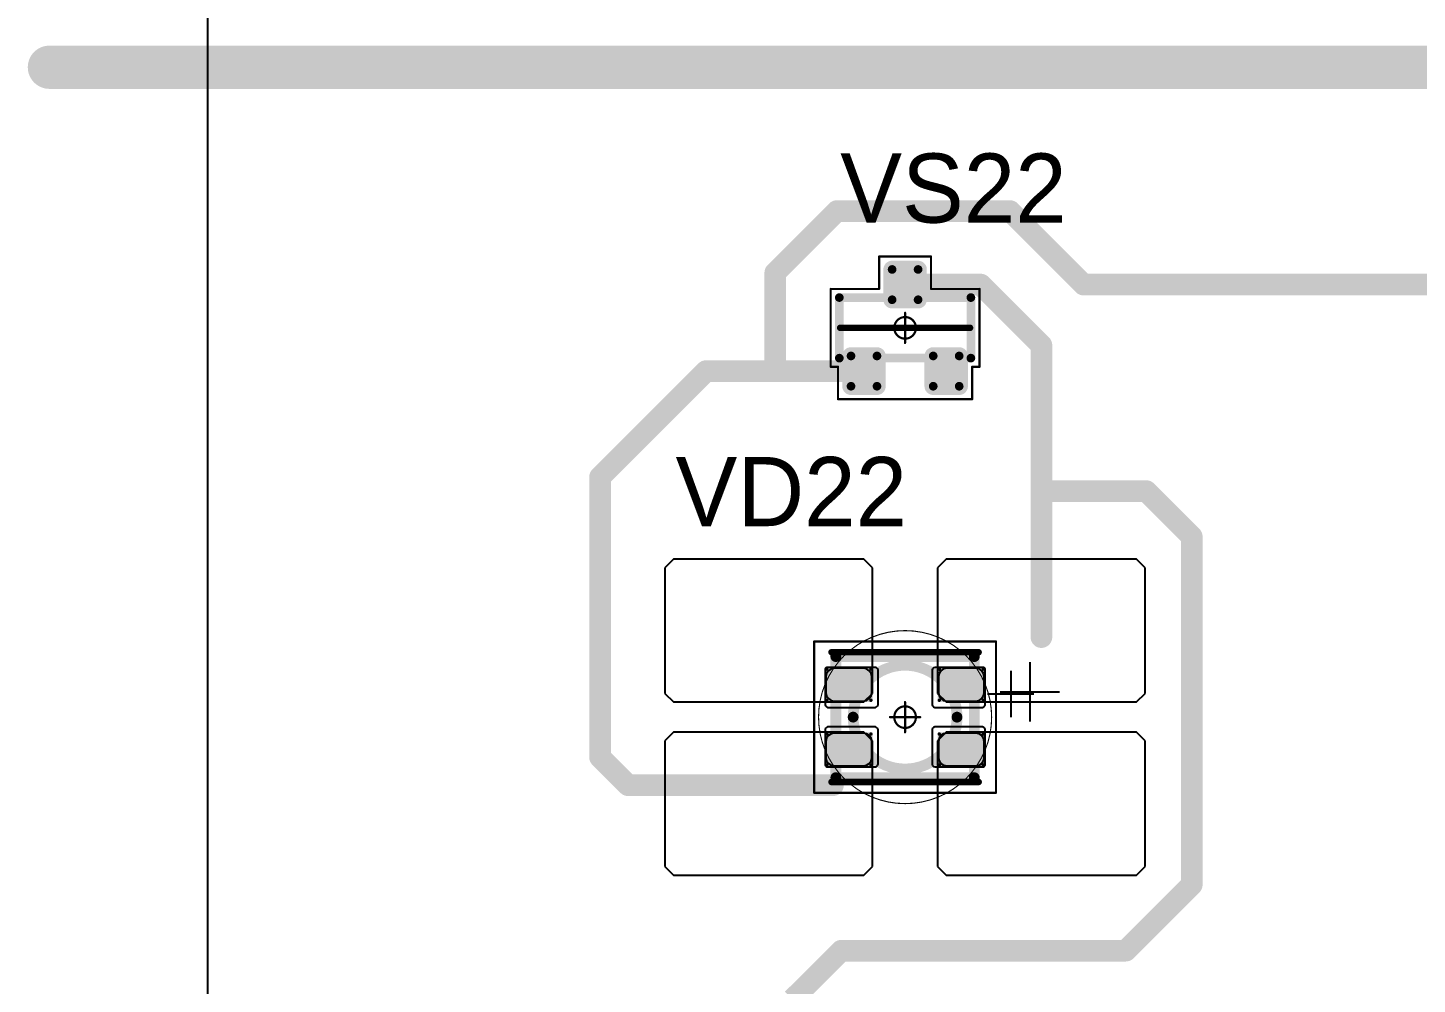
# Model space of a CAD drawing. Header units: millimetres. Extents: x 0 to 400, y 0 to 514.
# Drawn here: x 79.73 to 111.84, y 346.33 to 368.44 of the extents above; entities that cross this region are included whole.
import ezdxf

# ---------------------------------------------------------------- set-up
doc = ezdxf.new("R2010")
doc.units = ezdxf.units.MM
for name, color, linetype in [('Mechanical13', 56, 'Continuous'), ('Mechanical15', 56, 'Continuous'), ('Mechanical2', 216, 'Continuous'), ('TopLayer', 1, 'Continuous'), ('TopOverlay', 2, 'Continuous'), ('TopPaste', 8, 'Continuous'), ('TopSolder', 216, 'Continuous')]:
    doc.layers.add(name, color=color, linetype=linetype)

# ---------------------------------------------------------------- blocks, each defined once
blk = doc.blocks.new('SOT23_160')
at = {"layer": 'Mechanical13', "const_width": 0.2}
for points in [[(-0.7, 1.52), (0.7, 1.52)], [(-0.7, 1.52), (-0.7, -1.52)], [(0.7, 1.52), (0.7, -1.52)], [(-0.7, -1.52), (0.7, -1.52)]]:
    blk.add_lwpolyline(points, dxfattribs=at)
at = {"layer": 'Mechanical13', "const_width": 0.1}
for points in [[(-0.75, 1.52, 1), (-0.65, 1.52, 1)], [(-0.75, 1.52, 1), (-0.65, 1.52, 1)], [(0.65, 1.52, 1), (0.75, 1.52, 1)], [(0.65, 1.52, 1), (0.75, 1.52, 1)], [(-0.75, -1.52, 1), (-0.65, -1.52, 1)], [(-0.75, -1.52, 1), (-0.65, -1.52, 1)], [(0.65, -1.52, 1), (0.75, -1.52, 1)], [(0.65, -1.52, 1), (0.75, -1.52, 1)]]:
    blk.add_lwpolyline(points, format="xyb", close=True, dxfattribs=at)
at = {"layer": 'Mechanical15', "const_width": 0.05}
for points in [[(-0.9, 1.72), (-0.9, 1.55)], [(-0.9, 1.72), (0.9, 1.72)], [(0.9, 1.72), (0.9, 0.6)], [(-1.65, 1.55), (-1.65, -1.55)], [(-1.65, 1.55), (-0.9, 1.55)], [(0, 0.35), (0, -0.35)], [(0.9, 0.6), (1.65, 0.6)], [(1.65, 0.6), (1.65, -0.6)], [(-0.35, 0), (0.35, 0)], [(0.9, -0.6), (1.65, -0.6)], [(0.9, -0.6), (0.9, -1.72)], [(-1.65, -1.55), (-0.9, -1.55)], [(-0.9, -1.55), (-0.9, -1.72)], [(-0.9, -1.72), (0.9, -1.72)]]:
    blk.add_lwpolyline(points, dxfattribs=at)
at = {"layer": 'Mechanical15'}
for points, const_width in [([(-0.913, 1.72, 1), (-0.888, 1.72, 1)], 0.025), ([(-0.913, 1.72, 1), (-0.888, 1.72, 1)], 0.025), ([(0.888, 1.72, 1), (0.913, 1.72, 1)], 0.025), ([(0.888, 1.72, 1), (0.913, 1.72, 1)], 0.025), ([(-1.662, 1.55, 1), (-1.637, 1.55, 1)], 0.025), ([(-1.662, 1.55, 1), (-1.637, 1.55, 1)], 0.025), ([(-0.913, 1.55, 1), (-0.888, 1.55, 1)], 0.025), ([(-0.913, 1.55, 1), (-0.888, 1.55, 1)], 0.025), ([(-0.012, 0.35, 1), (0.012, 0.35, 1)], 0.025), ([(0.888, 0.6, 1), (0.913, 0.6, 1)], 0.025), ([(0.888, 0.6, 1), (0.913, 0.6, 1)], 0.025), ([(1.637, 0.6, 1), (1.662, 0.6, 1)], 0.025), ([(1.637, 0.6, 1), (1.662, 0.6, 1)], 0.025), ([(-0.362, 0, 1), (-0.337, 0, 1)], 0.025), ([(0.25, 0, 1), (-0.25, 0, 1)], 0.05), ([(-0.262, 0, 1), (-0.238, 0, 1)], 0.025), ([(0.238, 0, 1), (0.262, 0, 1)], 0.025), ([(0.337, 0, 1), (0.362, 0, 1)], 0.025), ([(-0.012, -0.35, 1), (0.012, -0.35, 1)], 0.025), ([(0.888, -0.6, 1), (0.913, -0.6, 1)], 0.025), ([(0.888, -0.6, 1), (0.913, -0.6, 1)], 0.025), ([(1.637, -0.6, 1), (1.662, -0.6, 1)], 0.025), ([(1.637, -0.6, 1), (1.662, -0.6, 1)], 0.025), ([(-1.662, -1.55, 1), (-1.637, -1.55, 1)], 0.025), ([(-1.662, -1.55, 1), (-1.637, -1.55, 1)], 0.025), ([(-0.913, -1.55, 1), (-0.888, -1.55, 1)], 0.025), ([(-0.913, -1.55, 1), (-0.888, -1.55, 1)], 0.025), ([(-0.913, -1.72, 1), (-0.888, -1.72, 1)], 0.025), ([(-0.913, -1.72, 1), (-0.888, -1.72, 1)], 0.025), ([(0.888, -1.72, 1), (0.913, -1.72, 1)], 0.025), ([(0.888, -1.72, 1), (0.913, -1.72, 1)], 0.025)]:
    blk.add_lwpolyline(points, format="xyb", close=True, dxfattribs=dict(at, const_width=const_width))
at = {"layer": 'TopLayer', "const_width": 0.1}
for points in [[(-1.4, 1.25, 1), (-1.3, 1.25, 1)], [(-0.7, 1.25, 1), (-0.6, 1.25, 1)], [(-1.4, 0.65, 1), (-1.3, 0.65, 1)], [(-0.7, 0.65, 1), (-0.6, 0.65, 1)], [(0.6, 0.3, 1), (0.7, 0.3, 1)], [(1.3, 0.3, 1), (1.4, 0.3, 1)], [(0.6, -0.3, 1), (0.7, -0.3, 1)], [(1.3, -0.3, 1), (1.4, -0.3, 1)], [(-1.4, -0.65, 1), (-1.3, -0.65, 1)], [(-0.7, -0.65, 1), (-0.6, -0.65, 1)], [(-1.4, -1.25, 1), (-1.3, -1.25, 1)], [(-0.7, -1.25, 1), (-0.6, -1.25, 1)]]:
    blk.add_lwpolyline(points, format="xyb", close=True, dxfattribs=at)
at = {"layer": 'TopLayer'}
for points in [[(-1.35, 1.35), (-1.35, 0.55), (-0.65, 1.35), (-0.65, 0.55)], [(-1.45, 1.25), (-1.45, 0.65), (-0.55, 1.25), (-0.55, 0.65)], [(0.65, 0.4), (0.65, -0.4), (1.35, 0.4), (1.35, -0.4)], [(0.55, 0.3), (0.55, -0.3), (1.45, 0.3), (1.45, -0.3)], [(-1.35, -0.55), (-1.35, -1.35), (-0.65, -0.55), (-0.65, -1.35)], [(-1.45, -0.65), (-1.45, -1.25), (-0.55, -0.65), (-0.55, -1.25)]]:
    blk.add_solid(points, dxfattribs=at)
at = {"layer": 'TopOverlay', "const_width": 0.15}
blk.add_lwpolyline([(0, 1.5), (0, -1.5)], dxfattribs=at)
at = {"layer": 'TopOverlay', "const_width": 0.075}
for points in [[(-0.038, 1.5, 1), (0.038, 1.5, 1)], [(-0.038, -1.5, 1), (0.038, -1.5, 1)]]:
    blk.add_lwpolyline(points, format="xyb", close=True, dxfattribs=at)
at = {"layer": 'TopPaste', "const_width": 0.075}
for points in [[(-1.387, 1.25, 1), (-1.313, 1.25, 1)], [(-0.687, 1.25, 1), (-0.613, 1.25, 1)], [(-1.387, 0.65, 1), (-1.313, 0.65, 1)], [(-0.687, 0.65, 1), (-0.613, 0.65, 1)], [(0.613, 0.3, 1), (0.687, 0.3, 1)], [(1.313, 0.3, 1), (1.387, 0.3, 1)], [(0.613, -0.3, 1), (0.687, -0.3, 1)], [(1.313, -0.3, 1), (1.387, -0.3, 1)], [(-1.387, -0.65, 1), (-1.313, -0.65, 1)], [(-0.687, -0.65, 1), (-0.613, -0.65, 1)], [(-1.387, -1.25, 1), (-1.313, -1.25, 1)], [(-0.687, -1.25, 1), (-0.613, -1.25, 1)]]:
    blk.add_lwpolyline(points, format="xyb", close=True, dxfattribs=at)
at = {"layer": 'TopPaste'}
for points in [[(-1.35, 1.325), (-1.35, 0.575), (-0.65, 1.325), (-0.65, 0.575)], [(-1.425, 1.25), (-1.425, 0.65), (-0.575, 1.25), (-0.575, 0.65)], [(0.65, 0.375), (0.65, -0.375), (1.35, 0.375), (1.35, -0.375)], [(0.575, 0.3), (0.575, -0.3), (1.425, 0.3), (1.425, -0.3)], [(-1.35, -0.575), (-1.35, -1.325), (-0.65, -0.575), (-0.65, -1.325)], [(-1.425, -0.65), (-1.425, -1.25), (-0.575, -0.65), (-0.575, -1.25)]]:
    blk.add_solid(points, dxfattribs=at)
at = {"layer": 'TopSolder', "const_width": 0.202}
for points in [[(-1.451, 1.25, 1), (-1.249, 1.25, 1)], [(-0.751, 1.25, 1), (-0.549, 1.25, 1)], [(-1.451, 0.65, 1), (-1.249, 0.65, 1)], [(-0.751, 0.65, 1), (-0.549, 0.65, 1)], [(0.549, 0.3, 1), (0.751, 0.3, 1)], [(1.249, 0.3, 1), (1.451, 0.3, 1)], [(0.549, -0.3, 1), (0.751, -0.3, 1)], [(1.249, -0.3, 1), (1.451, -0.3, 1)], [(-1.451, -0.65, 1), (-1.249, -0.65, 1)], [(-0.751, -0.65, 1), (-0.549, -0.65, 1)], [(-1.451, -1.25, 1), (-1.249, -1.25, 1)], [(-0.751, -1.25, 1), (-0.549, -1.25, 1)]]:
    blk.add_lwpolyline(points, format="xyb", close=True, dxfattribs=at)
at = {"layer": 'TopSolder'}
for points in [[(-1.35, 1.452), (-1.35, 0.448), (-0.65, 1.452), (-0.65, 0.448)], [(-1.552, 1.25), (-1.552, 0.65), (-0.448, 1.25), (-0.448, 0.65)], [(0.65, 0.502), (0.65, -0.502), (1.35, 0.502), (1.35, -0.502)], [(0.448, 0.3), (0.448, -0.3), (1.552, 0.3), (1.552, -0.3)], [(-1.35, -0.448), (-1.35, -1.452), (-0.65, -0.448), (-0.65, -1.452)], [(-1.552, -0.65), (-1.552, -1.25), (-0.448, -0.65), (-0.448, -1.25)]]:
    blk.add_solid(points, dxfattribs=at)
blk = doc.blocks.new('E65F_333')
at = {"layer": 'Mechanical13'}
for p, q in [((2.441, 1.071), (2.441, 0)), ((1.905, 0.536), (2.976, 0.536))]:
    blk.add_line(p, q, dxfattribs=at)
at = {"layer": 'Mechanical13', "const_width": 0.25}
for points in [[(-1.6, -1.4), (-1.6, 1.4)], [(-1.6, 1.4), (1.6, 1.4)], [(1.6, -1.4), (1.6, 1.4)], [(-1.6, -1.4), (1.6, -1.4)]]:
    blk.add_lwpolyline(points, dxfattribs=at)
at = {"layer": 'Mechanical13'}
for points, const_width in [([(-1.663, 1.4, 1), (-1.538, 1.4, 1)], 0.125), ([(-1.663, 1.4, 1), (-1.538, 1.4, 1)], 0.125), ([(1.2, 0, 1), (-1.2, 0, 1)], 0.25), ([(1.537, 1.4, 1), (1.662, 1.4, 1)], 0.125), ([(1.537, 1.4, 1), (1.662, 1.4, 1)], 0.125), ([(-1.263, 0, 1), (-1.138, 0, 1)], 0.125), ([(1.137, 0, 1), (1.262, 0, 1)], 0.125), ([(-1.663, -1.4, 1), (-1.538, -1.4, 1)], 0.125), ([(-1.663, -1.4, 1), (-1.538, -1.4, 1)], 0.125), ([(1.537, -1.4, 1), (1.662, -1.4, 1)], 0.125), ([(1.537, -1.4, 1), (1.662, -1.4, 1)], 0.125)]:
    blk.add_lwpolyline(points, format="xyb", close=True, dxfattribs=dict(at, const_width=const_width))
at = {"layer": 'Mechanical15', "const_width": 0.05}
for points in [[(-2.1, 1.75), (2.1, 1.75)], [(-2.1, -1.75), (-2.1, 1.75)], [(2.1, -1.75), (2.1, 1.75)], [(0, -0.35), (0, 0.35)], [(0, -0.35), (0, 0.35)], [(-0.35, 0), (0.35, 0)], [(-0.35, 0), (0.35, 0)], [(-2.1, -1.75), (2.1, -1.75)]]:
    blk.add_lwpolyline(points, dxfattribs=at)
at = {"layer": 'Mechanical15'}
for points, const_width in [([(-2.113, 1.75, 1), (-2.088, 1.75, 1)], 0.025), ([(-2.113, 1.75, 1), (-2.088, 1.75, 1)], 0.025), ([(2.087, 1.75, 1), (2.112, 1.75, 1)], 0.025), ([(2.087, 1.75, 1), (2.112, 1.75, 1)], 0.025), ([(-0.013, 0.35, 1), (0.012, 0.35, 1)], 0.025), ([(-0.013, 0.35, 1), (0.012, 0.35, 1)], 0.025), ([(-0.363, 0, 1), (-0.338, 0, 1)], 0.025), ([(-0.363, 0, 1), (-0.338, 0, 1)], 0.025), ([(0.25, 0, 1), (-0.25, 0, 1)], 0.05), ([(0.25, 0, 1), (-0.25, 0, 1)], 0.05), ([(-0.263, 0, 1), (-0.238, 0, 1)], 0.025), ([(-0.263, 0, 1), (-0.238, 0, 1)], 0.025), ([(0.237, 0, 1), (0.262, 0, 1)], 0.025), ([(0.237, 0, 1), (0.262, 0, 1)], 0.025), ([(0.337, 0, 1), (0.362, 0, 1)], 0.025), ([(0.337, 0, 1), (0.362, 0, 1)], 0.025), ([(-0.013, -0.35, 1), (0.012, -0.35, 1)], 0.025), ([(-0.013, -0.35, 1), (0.012, -0.35, 1)], 0.025), ([(-2.113, -1.75, 1), (-2.088, -1.75, 1)], 0.025), ([(-2.113, -1.75, 1), (-2.088, -1.75, 1)], 0.025), ([(2.087, -1.75, 1), (2.112, -1.75, 1)], 0.025), ([(2.087, -1.75, 1), (2.112, -1.75, 1)], 0.025)]:
    blk.add_lwpolyline(points, format="xyb", close=True, dxfattribs=dict(at, const_width=const_width))
at = {"layer": 'TopLayer'}
for p, q in [((-5.35, 3.65), (-5.55, 3.45)), ((-0.95, 3.65), (-5.35, 3.65)), ((-5.35, 3.65), (-5.35, 3.65)), ((-0.75, 3.45), (-0.95, 3.65)), ((0.95, 3.65), (0.75, 3.45)), ((5.35, 3.65), (0.95, 3.65)), ((0.95, 3.65), (0.95, 3.65)), ((5.55, 3.45), (5.35, 3.65)), ((-5.55, 3.45), (-5.55, 3.45)), ((-5.55, 3.45), (-5.55, 0.55)), ((-0.75, 0.55), (-0.75, 3.45)), ((0.75, 3.45), (0.75, 3.45)), ((0.75, 3.45), (0.75, 0.55)), ((5.55, 0.55), (5.55, 3.45)), ((-5.55, 0.55), (-5.35, 0.35)), ((-5.35, 0.35), (-0.95, 0.35)), ((-0.95, 0.35), (-0.75, 0.55)), ((0.75, 0.55), (0.95, 0.35)), ((0.95, 0.35), (5.35, 0.35)), ((5.35, 0.35), (5.55, 0.55)), ((-5.35, -0.35), (-5.55, -0.55)), ((-5.55, -0.55), (-5.55, -0.55)), ((-5.55, -0.55), (-5.55, -3.45)), ((-0.95, -0.35), (-5.35, -0.35)), ((-5.35, -0.35), (-5.35, -0.35)), ((-0.75, -0.55), (-0.95, -0.35)), ((-0.75, -3.45), (-0.75, -0.55)), ((0.95, -0.35), (0.75, -0.55)), ((0.75, -0.55), (0.75, -0.55)), ((0.75, -0.55), (0.75, -3.45)), ((5.35, -0.35), (0.95, -0.35)), ((0.95, -0.35), (0.95, -0.35)), ((5.55, -0.55), (5.35, -0.35)), ((5.55, -3.45), (5.55, -0.55)), ((-5.55, -3.45), (-5.35, -3.65)), ((-0.95, -3.65), (-0.75, -3.45)), ((0.75, -3.45), (0.95, -3.65)), ((5.35, -3.65), (5.55, -3.45)), ((-5.35, -3.65), (-0.95, -3.65)), ((0.95, -3.65), (5.35, -3.65))]:
    blk.add_line(p, q, dxfattribs=at)
at = {"layer": 'TopLayer', "const_width": 0.04}
for points in [[(-1.83, 1.11, 1), (-1.79, 1.11, 1)], [(-0.81, 1.11, 1), (-0.77, 1.11, 1)], [(0.77, 1.11, 1), (0.81, 1.11, 1)], [(1.79, 1.11, 1), (1.83, 1.11, 1)], [(-1.83, 0.39, 1), (-1.79, 0.39, 1)], [(-0.81, 0.39, 1), (-0.77, 0.39, 1)], [(0.77, 0.39, 1), (0.81, 0.39, 1)], [(1.79, 0.39, 1), (1.83, 0.39, 1)], [(-1.83, -0.39, 1), (-1.79, -0.39, 1)], [(-0.81, -0.39, 1), (-0.77, -0.39, 1)], [(0.77, -0.39, 1), (0.81, -0.39, 1)], [(1.79, -0.39, 1), (1.83, -0.39, 1)], [(-1.83, -1.11, 1), (-1.79, -1.11, 1)], [(-0.81, -1.11, 1), (-0.77, -1.11, 1)], [(0.77, -1.11, 1), (0.81, -1.11, 1)], [(1.79, -1.11, 1), (1.83, -1.11, 1)]]:
    blk.add_lwpolyline(points, format="xyb", close=True, dxfattribs=at)
at = {"layer": 'TopLayer'}
for points in [[(-1.85, 1.11), (-1.85, 0.39), (-0.75, 1.11), (-0.75, 0.39)], [(-1.81, 1.15), (-1.81, 0.35), (-0.79, 1.15), (-0.79, 0.35)], [(0.75, 1.11), (0.75, 0.39), (1.85, 1.11), (1.85, 0.39)], [(0.79, 1.15), (0.79, 0.35), (1.81, 1.15), (1.81, 0.35)], [(-1.85, -0.39), (-1.85, -1.11), (-0.75, -0.39), (-0.75, -1.11)], [(-1.81, -0.35), (-1.81, -1.15), (-0.79, -0.35), (-0.79, -1.15)], [(0.75, -0.39), (0.75, -1.11), (1.85, -0.39), (1.85, -1.11)], [(0.79, -0.35), (0.79, -1.15), (1.81, -0.35), (1.81, -1.15)]]:
    blk.add_solid(points, dxfattribs=at)
at = {"layer": 'TopOverlay'}
for p, q in [((2.886, 1.271), (2.886, -0.1)), ((2.2, 0.586), (3.571, 0.586))]:
    blk.add_line(p, q, dxfattribs=at)
at = {"layer": 'TopOverlay', "const_width": 0.15}
for points in [[(-1.7, 1.5), (1.7, 1.5)], [(-1.7, -1.5), (1.7, -1.5)]]:
    blk.add_lwpolyline(points, dxfattribs=at)
at = {"layer": 'TopOverlay', "const_width": 0.075}
for points in [[(-1.738, 1.5, 1), (-1.663, 1.5, 1)], [(1.662, 1.5, 1), (1.737, 1.5, 1)], [(-1.738, -1.5, 1), (-1.663, -1.5, 1)], [(1.662, -1.5, 1), (1.737, -1.5, 1)]]:
    blk.add_lwpolyline(points, format="xyb", close=True, dxfattribs=at)
at = {"layer": 'TopPaste'}
for p, q in [((-1.814, 1.011), (-1.829, 0.938)), ((-1.773, 1.073), (-1.814, 1.011)), ((-1.711, 1.114), (-1.773, 1.073)), ((-1.638, 1.129), (-1.711, 1.114)), ((-0.963, 1.129), (-1.638, 1.129)), ((-0.889, 1.114), (-0.963, 1.129)), ((-0.827, 1.073), (-0.889, 1.114)), ((-0.786, 1.011), (-0.827, 1.073)), ((-0.771, 0.938), (-0.786, 1.011)), ((0.786, 1.011), (0.771, 0.938)), ((0.827, 1.073), (0.786, 1.011)), ((0.889, 1.114), (0.827, 1.073)), ((0.962, 1.129), (0.889, 1.114)), ((1.637, 1.129), (0.962, 1.129)), ((1.711, 1.114), (1.637, 1.129)), ((1.773, 1.073), (1.711, 1.114)), ((1.814, 1.011), (1.773, 1.073)), ((1.829, 0.938), (1.814, 1.011)), ((-1.829, 0.938), (-1.829, 0.563)), ((-0.771, 0.563), (-0.771, 0.938)), ((0.771, 0.938), (0.771, 0.563)), ((1.829, 0.563), (1.829, 0.938)), ((-1.829, 0.563), (-1.814, 0.489)), ((-1.814, 0.489), (-1.773, 0.427)), ((-1.773, 0.427), (-1.711, 0.386)), ((-1.711, 0.386), (-1.638, 0.371)), ((-1.638, 0.371), (-0.963, 0.371)), ((-0.963, 0.371), (-0.889, 0.386)), ((-0.889, 0.386), (-0.827, 0.427)), ((-0.827, 0.427), (-0.786, 0.489)), ((-0.786, 0.489), (-0.771, 0.563)), ((0.771, 0.563), (0.786, 0.489)), ((0.786, 0.489), (0.827, 0.427)), ((0.827, 0.427), (0.889, 0.386)), ((0.889, 0.386), (0.962, 0.371)), ((0.962, 0.371), (1.637, 0.371)), ((1.637, 0.371), (1.711, 0.386)), ((1.711, 0.386), (1.773, 0.427)), ((1.773, 0.427), (1.814, 0.489)), ((1.814, 0.489), (1.829, 0.563)), ((-1.814, -0.489), (-1.829, -0.563)), ((-1.829, -0.563), (-1.829, -0.938)), ((-1.773, -0.427), (-1.814, -0.489)), ((-1.711, -0.386), (-1.773, -0.427)), ((-1.638, -0.371), (-1.711, -0.386)), ((-0.963, -0.371), (-1.638, -0.371)), ((-0.889, -0.386), (-0.963, -0.371)), ((-0.827, -0.427), (-0.889, -0.386)), ((-0.786, -0.489), (-0.827, -0.427)), ((-0.771, -0.563), (-0.786, -0.489)), ((-0.771, -0.938), (-0.771, -0.563)), ((0.786, -0.489), (0.771, -0.563)), ((0.771, -0.563), (0.771, -0.938)), ((0.827, -0.427), (0.786, -0.489)), ((0.889, -0.386), (0.827, -0.427)), ((0.962, -0.371), (0.889, -0.386)), ((1.637, -0.371), (0.962, -0.371)), ((1.711, -0.386), (1.637, -0.371)), ((1.773, -0.427), (1.711, -0.386)), ((1.814, -0.489), (1.773, -0.427)), ((1.829, -0.563), (1.814, -0.489)), ((1.829, -0.938), (1.829, -0.563)), ((-1.829, -0.938), (-1.814, -1.011)), ((-0.786, -1.011), (-0.771, -0.938)), ((0.771, -0.938), (0.786, -1.011)), ((1.814, -1.011), (1.829, -0.938)), ((-1.814, -1.011), (-1.773, -1.073)), ((-1.773, -1.073), (-1.711, -1.114)), ((-1.711, -1.114), (-1.638, -1.129)), ((-1.638, -1.129), (-0.963, -1.129)), ((-0.963, -1.129), (-0.889, -1.114)), ((-0.889, -1.114), (-0.827, -1.073)), ((-0.827, -1.073), (-0.786, -1.011)), ((0.786, -1.011), (0.827, -1.073)), ((0.827, -1.073), (0.889, -1.114)), ((0.889, -1.114), (0.962, -1.129)), ((0.962, -1.129), (1.637, -1.129)), ((1.637, -1.129), (1.711, -1.114)), ((1.711, -1.114), (1.773, -1.073)), ((1.773, -1.073), (1.814, -1.011))]:
    blk.add_line(p, q, dxfattribs=at)
at = {"layer": 'TopSolder'}
for p, q in [((-1.842, 1.129), (-1.85, 1.111)), ((-1.85, 1.111), (-1.85, 1.101)), ((-1.85, 1.101), (-1.85, 1.101)), ((-1.85, 1.101), (-1.85, 0.301)), ((-1.828, 1.143), (-1.842, 1.129)), ((-1.81, 1.151), (-1.828, 1.143)), ((-1.8, 1.151), (-1.81, 1.151)), ((-0.7, 1.151), (-1.8, 1.151)), ((-0.685, 1.151), (-0.7, 1.151)), ((-0.7, 1.151), (-0.7, 1.151)), ((-0.658, 1.139), (-0.685, 1.151)), ((-0.636, 1.118), (-0.658, 1.139)), ((-0.625, 1.09), (-0.636, 1.118)), ((-0.625, 1.076), (-0.625, 1.09)), ((-0.625, 0.301), (-0.625, 1.076)), ((0.636, 1.118), (0.625, 1.09)), ((0.625, 1.09), (0.625, 1.076)), ((0.625, 1.076), (0.625, 1.076)), ((0.625, 1.076), (0.625, 0.301)), ((0.657, 1.139), (0.636, 1.118)), ((0.685, 1.151), (0.657, 1.139)), ((0.7, 1.151), (0.685, 1.151)), ((1.8, 1.151), (0.7, 1.151)), ((1.81, 1.151), (1.8, 1.151)), ((1.8, 1.151), (1.8, 1.151)), ((1.828, 1.143), (1.81, 1.151)), ((1.842, 1.129), (1.828, 1.143)), ((1.85, 1.111), (1.842, 1.129)), ((1.85, 1.101), (1.85, 1.111)), ((1.85, 0.301), (1.85, 1.101)), ((-1.85, 0.301), (-1.85, 0.286)), ((-1.85, 0.286), (-1.839, 0.258)), ((-1.839, 0.258), (-1.818, 0.237)), ((-1.818, 0.237), (-1.79, 0.226)), ((-1.79, 0.226), (-1.775, 0.226)), ((-1.775, 0.226), (-1.775, 0.226)), ((-1.775, 0.226), (-0.7, 0.226)), ((-0.7, 0.226), (-0.685, 0.226)), ((-0.685, 0.226), (-0.658, 0.237)), ((-0.658, 0.237), (-0.636, 0.258)), ((-0.636, 0.258), (-0.625, 0.286)), ((-0.625, 0.286), (-0.625, 0.301)), ((-0.625, 0.301), (-0.625, 0.301)), ((0.625, 0.301), (0.625, 0.286)), ((0.625, 0.286), (0.636, 0.258)), ((0.636, 0.258), (0.657, 0.237)), ((0.657, 0.237), (0.685, 0.226)), ((0.685, 0.226), (0.7, 0.226)), ((0.7, 0.226), (0.7, 0.226)), ((0.7, 0.226), (1.775, 0.226)), ((1.775, 0.226), (1.79, 0.226)), ((1.79, 0.226), (1.817, 0.237)), ((1.817, 0.237), (1.839, 0.258)), ((1.839, 0.258), (1.85, 0.286)), ((1.85, 0.286), (1.85, 0.301)), ((1.85, 0.301), (1.85, 0.301)), ((-1.839, -0.257), (-1.85, -0.285)), ((-1.85, -0.285), (-1.85, -0.299)), ((-1.85, -0.299), (-1.85, -0.299)), ((-1.85, -0.299), (-1.85, -1.099)), ((-1.818, -0.236), (-1.839, -0.257)), ((-1.79, -0.224), (-1.818, -0.236)), ((-1.775, -0.224), (-1.79, -0.224)), ((-0.7, -0.224), (-1.775, -0.224)), ((-0.685, -0.224), (-0.7, -0.224)), ((-0.7, -0.224), (-0.7, -0.224)), ((-0.658, -0.236), (-0.685, -0.224)), ((-0.636, -0.257), (-0.658, -0.236)), ((-0.625, -0.285), (-0.636, -0.257)), ((-0.625, -0.299), (-0.625, -0.285)), ((-0.625, -1.074), (-0.625, -0.299)), ((0.636, -0.257), (0.625, -0.285)), ((0.625, -0.285), (0.625, -0.299)), ((0.625, -0.299), (0.625, -0.299)), ((0.625, -0.299), (0.625, -1.074)), ((0.657, -0.236), (0.636, -0.257)), ((0.685, -0.224), (0.657, -0.236)), ((0.7, -0.224), (0.685, -0.224)), ((1.775, -0.224), (0.7, -0.224)), ((1.79, -0.224), (1.775, -0.224)), ((1.775, -0.224), (1.775, -0.224)), ((1.817, -0.236), (1.79, -0.224)), ((1.839, -0.257), (1.817, -0.236)), ((1.85, -0.285), (1.839, -0.257)), ((1.85, -0.299), (1.85, -0.285)), ((1.85, -1.099), (1.85, -0.299)), ((-1.85, -1.099), (-1.85, -1.109)), ((-1.85, -1.109), (-1.842, -1.128)), ((-1.842, -1.128), (-1.828, -1.142)), ((-1.828, -1.142), (-1.81, -1.149)), ((-1.81, -1.149), (-1.8, -1.149)), ((-1.8, -1.149), (-0.7, -1.149)), ((-1.8, -1.149), (-1.8, -1.149)), ((-0.7, -1.149), (-0.685, -1.149)), ((-0.685, -1.149), (-0.658, -1.138)), ((-0.658, -1.138), (-0.636, -1.117)), ((-0.636, -1.117), (-0.625, -1.089)), ((-0.625, -1.089), (-0.625, -1.074)), ((-0.625, -1.074), (-0.625, -1.074)), ((0.625, -1.074), (0.625, -1.089)), ((0.625, -1.089), (0.636, -1.117)), ((0.636, -1.117), (0.657, -1.138)), ((0.657, -1.138), (0.685, -1.149)), ((0.685, -1.149), (0.7, -1.149)), ((0.7, -1.149), (1.8, -1.149)), ((0.7, -1.149), (0.7, -1.149)), ((1.8, -1.149), (1.81, -1.149)), ((1.81, -1.149), (1.828, -1.142)), ((1.828, -1.142), (1.842, -1.128)), ((1.842, -1.128), (1.85, -1.109)), ((1.85, -1.109), (1.85, -1.099)), ((1.85, -1.099), (1.85, -1.099))]:
    blk.add_line(p, q, dxfattribs=at)

msp = doc.modelspace()

# ---------------------------------------------------------------- linework, layer by layer
at = {"layer": 'Mechanical2'}
for points, const_width in [([(102, 352.5, 1), (98, 352.5, 1)], 0.0254), ([(100, 354.5, 1), (100, 354.5, 1)], 0.0005), ([(97.994, 352.5, 1), (98.006, 352.5, 1)], 0.0127), ([(98, 352.5, 1), (98, 352.5, 1)], 0.0005), ([(101.994, 352.5, 1), (102.006, 352.5, 1)], 0.0127), ([(102, 352.5, 1), (102, 352.5, 1)], 0.0005), ([(100, 350.5, 1), (100, 350.5, 1)], 0.0005)]:
    msp.add_lwpolyline(points, format="xyb", close=True, dxfattribs=dict(at, const_width=const_width))
at = {"layer": 'Mechanical2', "const_width": 0.001}
for points in [[(100, 350.5), (100, 354.5)], [(98, 352.5), (102, 352.5)]]:
    msp.add_lwpolyline(points, dxfattribs=at)
at = {"layer": 'TopLayer'}
msp.add_line((83.875, 451.95), (83.875, 235.376), dxfattribs=at)
for points, const_width in [([(80.225, 367.525), (126.225, 367.525)], 1), ([(97, 362.775), (98.425, 364.2)], 0.5), ([(98.425, 364.2), (102.425, 364.2)], 0.5), ([(102.425, 364.2), (104.125, 362.5)], 0.5), ([(97, 360.5), (97, 362.775)], 0.5), ([(100, 362.5), (101.75, 362.5)], 0.5), ([(101.75, 362.5), (103.15, 361.1)], 0.5), ([(104.125, 362.5), (120, 362.5)], 0.5), ([(103.15, 354.35), (103.15, 361.1)], 0.5), ([(92.95, 358.05), (95.4, 360.5)], 0.5), ([(95.4, 360.5), (97, 360.5)], 0.5), ([(97, 360.5), (99.05, 360.5)], 0.5), ([(92.95, 351.575), (92.95, 358.05)], 0.5), ([(103.15, 357.725), (105.575, 357.725)], 0.5), ([(105.575, 357.725), (106.625, 356.675)], 0.5), ([(106.625, 348.625), (106.625, 356.675)], 0.5), ([(92.95, 351.575), (93.6, 350.925)], 0.5), ([(93.6, 350.925), (98.332, 350.925)], 0.5), ([(105.1, 347.1), (106.625, 348.625)], 0.5), ([(97.4, 345.975), (98.525, 347.1)], 0.5), ([(98.525, 347.1), (105.1, 347.1)], 0.5)]:
    msp.add_lwpolyline(points, dxfattribs=dict(at, const_width=const_width))
for points, const_width in [([(79.975, 367.525, 1), (80.475, 367.525, 1)], 0.5), ([(98.3, 364.2, 1), (98.55, 364.2, 1)], 0.25), ([(98.3, 364.2, 1), (98.55, 364.2, 1)], 0.25), ([(102.3, 364.2, 1), (102.55, 364.2, 1)], 0.25), ([(102.3, 364.2, 1), (102.55, 364.2, 1)], 0.25), ([(96.875, 362.775, 1), (97.125, 362.775, 1)], 0.25), ([(96.875, 362.775, 1), (97.125, 362.775, 1)], 0.25), ([(99.875, 362.5, 1), (100.125, 362.5, 1)], 0.25), ([(101.625, 362.5, 1), (101.875, 362.5, 1)], 0.25), ([(101.625, 362.5, 1), (101.875, 362.5, 1)], 0.25), ([(104, 362.5, 1), (104.25, 362.5, 1)], 0.25), ([(104, 362.5, 1), (104.25, 362.5, 1)], 0.25), ([(103.025, 361.1, 1), (103.275, 361.1, 1)], 0.25), ([(103.025, 361.1, 1), (103.275, 361.1, 1)], 0.25), ([(95.275, 360.5, 1), (95.525, 360.5, 1)], 0.25), ([(95.275, 360.5, 1), (95.525, 360.5, 1)], 0.25), ([(96.875, 360.5, 1), (97.125, 360.5, 1)], 0.25), ([(96.875, 360.5, 1), (97.125, 360.5, 1)], 0.25), ([(96.875, 360.5, 1), (97.125, 360.5, 1)], 0.25), ([(98.925, 360.5, 1), (99.175, 360.5, 1)], 0.25), ([(92.825, 358.05, 1), (93.075, 358.05, 1)], 0.25), ([(92.825, 358.05, 1), (93.075, 358.05, 1)], 0.25), ([(103.025, 357.725, 1), (103.275, 357.725, 1)], 0.25), ([(105.45, 357.725, 1), (105.7, 357.725, 1)], 0.25), ([(105.45, 357.725, 1), (105.7, 357.725, 1)], 0.25), ([(106.5, 356.675, 1), (106.75, 356.675, 1)], 0.25), ([(106.5, 356.675, 1), (106.75, 356.675, 1)], 0.25), ([(103.025, 354.35, 1), (103.275, 354.35, 1)], 0.25), ([(92.825, 351.575, 1), (93.075, 351.575, 1)], 0.25), ([(92.825, 351.575, 1), (93.075, 351.575, 1)], 0.25), ([(93.475, 350.925, 1), (93.725, 350.925, 1)], 0.25), ([(93.475, 350.925, 1), (93.725, 350.925, 1)], 0.25), ([(98.207, 350.925, 1), (98.457, 350.925, 1)], 0.25), ([(106.5, 348.625, 1), (106.75, 348.625, 1)], 0.25), ([(106.5, 348.625, 1), (106.75, 348.625, 1)], 0.25), ([(98.4, 347.1, 1), (98.65, 347.1, 1)], 0.25), ([(98.4, 347.1, 1), (98.65, 347.1, 1)], 0.25), ([(104.975, 347.1, 1), (105.225, 347.1, 1)], 0.25), ([(104.975, 347.1, 1), (105.225, 347.1, 1)], 0.25)]:
    msp.add_lwpolyline(points, format="xyb", close=True, dxfattribs=dict(at, const_width=const_width))

# ---------------------------------------------------------------- block references
for name, p, rotation in [('SOT23_160', (100, 361.5), 90), ('E65F_333', (100, 352.5), 360)]:
    msp.add_blockref(name, p, dxfattribs=dict(rotation=rotation))

# ---------------------------------------------------------------- texts
at = {"layer": 'TopOverlay'}
for s, p in [('VS22', (98.501, 363.931)), ('VD22', (94.695, 356.915))]:
    msp.add_text(s, height=1.6, dxfattribs=at).set_placement(p)

doc.saveas('drawing.dxf')
